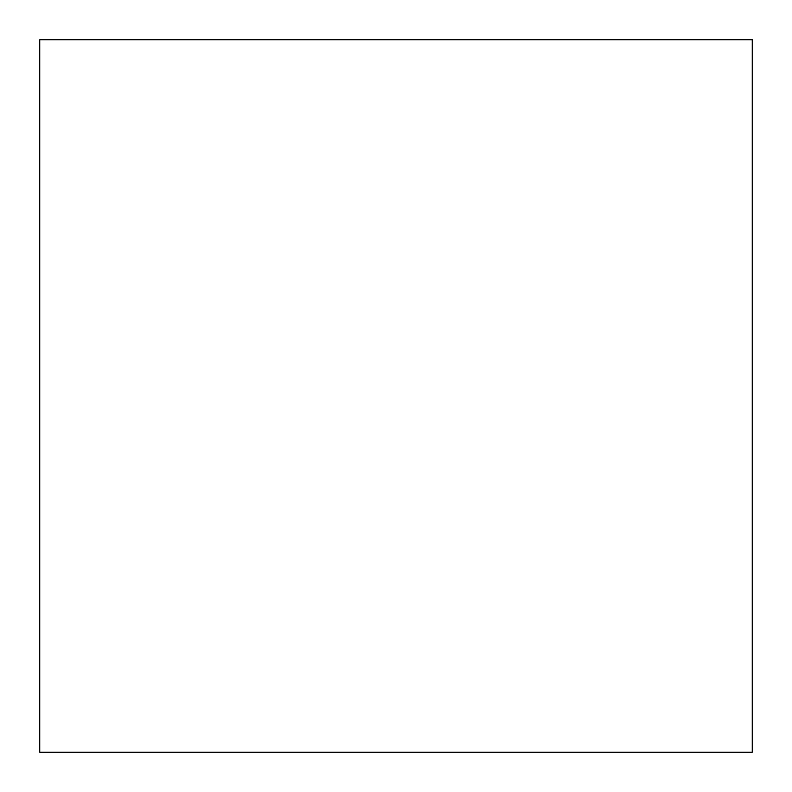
<?xml version="1.0" encoding="UTF-8"?>
<svg xmlns="http://www.w3.org/2000/svg" width="792" height="792" viewBox="0 0 792 792"><rect width="100%" height="100%" fill="white"/><g stroke="black" fill="none" stroke-linecap="round" stroke-linejoin="round"><path stroke-width="1.19" d="M752.4 39.6L39.6 39.6L39.6 752.4L752.4 752.4L752.4 39.6"/></g></svg>
